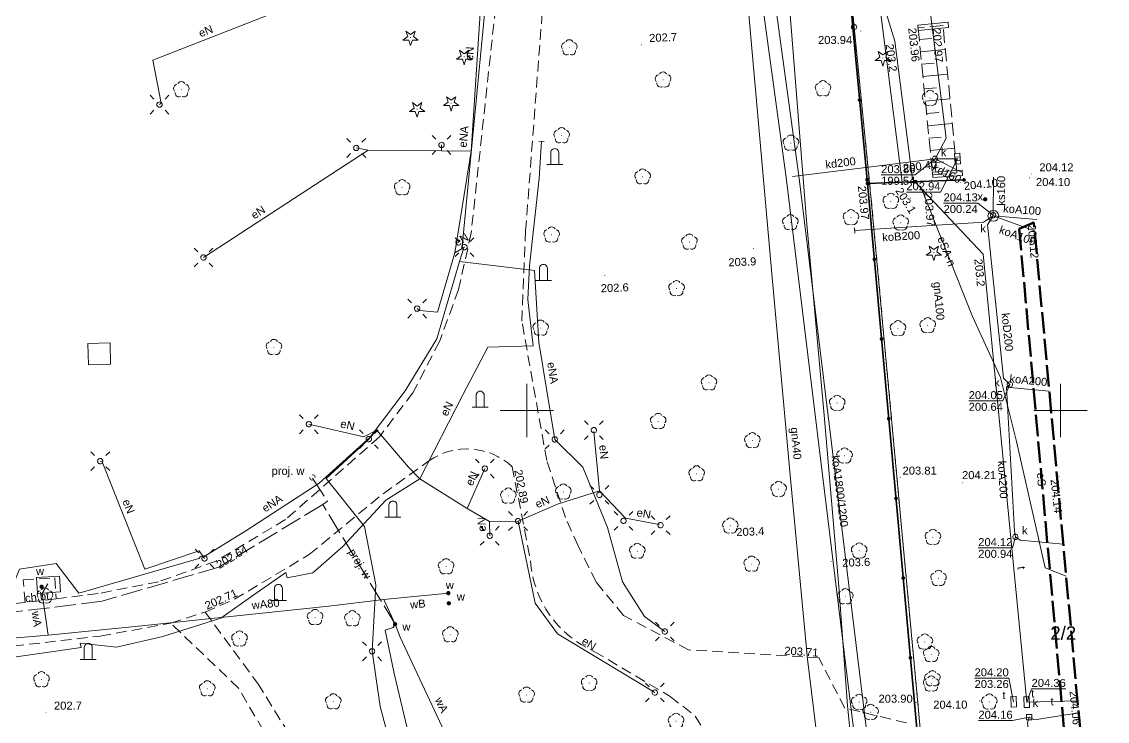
# Model space of a CAD drawing. Extents: x 0 to 7423283, y 0 to 5548300.
# Drawn here: x 7422552.6 to 7422654.4, y 5547770.9 to 5547836.4 of the extents above; entities that cross this region are included whole.
import ezdxf
from ezdxf.enums import TextEntityAlignment as Align

# ---------------------------------------------------------------- set-up
doc = ezdxf.new("R2010")
doc.units = 0
for name, pattern in [('PRZER1-1', [2, 1, -1]), ('PRZER2-1', [3, 2, -1]), ('PRZER2_5-1', [3.5, 2.5, -1]), ('PRZER4-1', [5, 4, -1])]:
    doc.linetypes.add(name, pattern=pattern)
doc.layers.get('0').update_dxf_attribs({"linetype": 'CONTINUOUS', "lineweight": 13})
for name, color, linetype, lineweight in [('BUBZ02', 7, 'PRZER2_5-1', 18), ('BUIB12_03', 7, 'CONTINUOUS', 18), ('EGBN11', 7, 'PRZER4-1', 50), ('EGBN11_O', 7, 'PRZER4-1', 50), ('KTCR02', 7, 'PRZER2-1', 18), ('KTCR02_O', 7, 'PRZER2-1', 18), ('KTCR04', 7, 'PRZER2-1', 18), ('KTOK05_01', 7, 'CONTINUOUS', 35), ('RTPW01', 7, 'CONTINUOUS', 13), ('RTPW01_O', 7, 'CONTINUOUS', 13), ('RTPW02', 7, 'CONTINUOUS', 13), ('RTPW02_O', 7, 'CONTINUOUS', 13), ('SUBP', 7, 'CONTINUOUS', 18), ('SUSM', 7, 'CONTINUOUS', 18)]:
    doc.layers.add(name, color=color, linetype=linetype, lineweight=lineweight)
for name, color, linetype, lineweight, true_color in [('BUUD02_01', 7, 'CONTINUOUS', 18, 0x0a0909), ('EGBD03', 7, 'CONTINUOUS', 18, 0x008000), ('EGBP04', 7, 'CONTINUOUS', 18, 0x008000), ('EGBU01', 7, 'PRZER1-1', 18, 0x008000), ('OBOO04_01', 7, 'CONTINUOUS', 18, 0x0a0909), ('OBOP01', 7, 'CONTINUOUS', 18, 0x008000), ('OBOP02', 7, 'CONTINUOUS', 18, 0x008000), ('SUPE03', 1, 'CONTINUOUS', 18, 0xff0000), ('SUPE03_O', 1, 'CONTINUOUS', 18, 0xff0000), ('SUPE04', 1, 'CONTINUOUS', 18, 0xff0000), ('SUPE04_O', 1, 'CONTINUOUS', 18, 0xff0000), ('SUPG04', 7, 'CONTINUOUS', 18, 0xbfbf00), ('SUPG04_O', 7, 'CONTINUOUS', 18, 0xbfbf00), ('SUPK01', 7, 'CONTINUOUS', 18, 0x803300), ('SUPK01_O', 7, 'CONTINUOUS', 18, 0x803300), ('SUPK03', 7, 'CONTINUOUS', 18, 0x803300), ('SUPK03_O', 7, 'CONTINUOUS', 18, 0x803300), ('SUPK05', 7, 'CONTINUOUS', 18, 0x803300), ('SUPK05_O', 7, 'CONTINUOUS', 18, 0x803300), ('SUPT01', 7, 'CONTINUOUS', 18, 0xff9100), ('SUPT01_O', 7, 'CONTINUOUS', 18, 0xff9100), ('SUPW03', 5, 'CONTINUOUS', 18, 0x0000ff), ('SUPW03_O', 5, 'CONTINUOUS', 18, 0x0000ff), ('SUUS02', 7, 'CONTINUOUS', 18, 0x0a0909), ('SUUS02_O', 5, 'CONTINUOUS', 18, 0x0000ff), ('SUUS05', 7, 'CONTINUOUS', 18, 0x0a0909), ('SUUS15', 7, 'CONTINUOUS', 18, 0xff9100), ('SUUS15_O', 7, 'CONTINUOUS', 18, 0xff9100), ('SUUS22', 7, 'CONTINUOUS', 18, 0x0a0909), ('SUUS22_O', 7, 'CONTINUOUS', 18, 0x0a0909), ('SUXX_01', 7, 'CONTINUOUS', 18, 0x0a0909)]:
    doc.layers.add(name, color=color, linetype=linetype, lineweight=lineweight, true_color=true_color)
for name, color, linetype, true_color in [('SUPS01_03', 1, 'CONTINUOUS', 0xff0000), ('SUPS01_03_O', 1, 'CONTINUOUS', 0xff0000), ('SUPS01_05', 7, 'CONTINUOUS', 0x803300), ('SUPS01_05_O', 7, 'CONTINUOUS', 0x803300), ('SUPS01_07', 7, 'CONTINUOUS', 0xff9100), ('SUPS01_07_O', 7, 'CONTINUOUS', 0xff9100), ('SUUS25', 7, 'CONTINUOUS', 0x0a0909), ('SUUS25_O', 7, 'CONTINUOUS', 0x0a0909)]:
    doc.layers.add(name, color=color, linetype=linetype, true_color=true_color)
doc.styles.add('GEO-INFO', font='Arial')

# ---------------------------------------------------------------- blocks, each defined once
blk = doc.blocks.new('KOLO')
blk.add_hatch(color=0).paths.add_polyline_path([(0, 0.5), (-0.12941, 0.482963), (-0.25, 0.433013), (-0.353553, 0.353553), (-0.433013, 0.25), (-0.482963, 0.12941), (-0.5, 0), (-0.482963, -0.12941), (-0.433013, -0.25), (-0.353553, -0.353553), (-0.25, -0.433013), (-0.12941, -0.482963), (0, -0.5), (0.12941, -0.482963), (0.25, -0.433013), (0.353553, -0.353553), (0.433013, -0.25), (0.482963, -0.12941), (0.5, 0), (0.482963, 0.12941), (0.433013, 0.25), (0.353553, 0.353553), (0.25, 0.433013), (0.12941, 0.482963)])
blk = doc.blocks.new('EPPGN')
blk.add_hatch(color=0).paths.add_polyline_path([(-0.09, 0), (-0.085595, -0.027812), (-0.072812, -0.052901), (-0.052901, -0.072812), (-0.027812, -0.085595), (0, -0.09), (0.027812, -0.085595), (0.052901, -0.072812), (0.072812, -0.052901), (0.085595, -0.027812), (0.09, 0), (0.085595, 0.027812), (0.072812, 0.052901), (0.052901, 0.072812), (0.027812, 0.085595), (0, 0.09), (-0.027812, 0.085595), (-0.052901, 0.072812), (-0.072812, 0.052901), (-0.085595, 0.027812)])
blk = doc.blocks.new('EPPGS')
at = {"color": 0}
blk.add_lwpolyline([(0.5, 0), (0.475528, -0.154508), (0.404508, -0.293893), (0.293893, -0.404508), (0.154508, -0.475528), (0, -0.5), (-0.154508, -0.475528), (-0.293893, -0.404508), (-0.404508, -0.293893), (-0.475528, -0.154508), (-0.5, 0), (-0.475528, 0.154508), (-0.404508, 0.293893), (-0.293893, 0.404508), (-0.154508, 0.475528), (0, 0.5), (0.154508, 0.475528), (0.293893, 0.404508), (0.404508, 0.293893), (0.475528, 0.154508)], close=True, dxfattribs=at)
blk = doc.blocks.new('PROSTOKAT2-1_PELNY')
at = {"color": 0}
blk.add_lwpolyline([(1, 0.5), (1, -0.5), (-1, -0.5), (-1, 0.5)], close=True, dxfattribs=at)
blk = doc.blocks.new('SUUS_P')
at = {"color": 0}
for points in [[(-0.5, 0), (-0.482963, 0.12941), (-0.433013, 0.25), (-0.353553, 0.353553), (-0.25, 0.433013), (-0.12941, 0.482963), (0, 0.5)], [(0.5, 0), (0.482963, -0.12941), (0.433013, -0.25), (0.353553, -0.353553), (0.25, -0.433013), (0.12941, -0.482963), (0, -0.5)]]:
    blk.add_lwpolyline(points, dxfattribs=at)
blk = doc.blocks.new('SPDIP')
blk.add_hatch(color=0).paths.add_polyline_path([(-0.09, 0), (-0.085595, -0.027812), (-0.072812, -0.052901), (-0.052901, -0.072812), (-0.027812, -0.085595), (0, -0.09), (0.027812, -0.085595), (0.052901, -0.072812), (0.072812, -0.052901), (0.085595, -0.027812), (0.09, 0), (0.085595, 0.027812), (0.072812, 0.052901), (0.052901, 0.072812), (0.027812, 0.085595), (0, 0.09), (-0.027812, 0.085595), (-0.052901, 0.072812), (-0.072812, 0.052901), (-0.085595, 0.027812)])
at = {"color": 0}
blk.add_lwpolyline([(0.177062, -0.544942), (-0.463555, -1.426676), (-0.463555, -0.336792), (-1.500096, 0), (-0.463555, 0.336792), (-0.463555, 1.426676), (0.177062, 0.544942), (1.213603, 0.881734), (0.572986, 0), (1.213603, -0.881734)], close=True, dxfattribs=at)
blk = doc.blocks.new('SPDLP')
blk.add_hatch(color=0).paths.add_polyline_path([(-0.09, 0), (-0.085595, -0.027812), (-0.072812, -0.052901), (-0.052901, -0.072812), (-0.027812, -0.085595), (0, -0.09), (0.027812, -0.085595), (0.052901, -0.072812), (0.072812, -0.052901), (0.085595, -0.027812), (0.09, 0), (0.085595, 0.027812), (0.072812, 0.052901), (0.052901, 0.072812), (0.027812, 0.085595), (0, 0.09), (-0.027812, 0.085595), (-0.052901, 0.072812), (-0.072812, 0.052901), (-0.085595, 0.027812)])
at = {"color": 0}
for points in [[(-1.292703, 0.137547), (-1.355024, 0.389802), (-1.327532, 0.648184), (-1.213525, 0.881678), (-1.026689, 1.062258), (-0.78945, 1.168249), (-0.530282, 1.186929)], [(-0.268652, 1.271938), (-0.048001, 1.40916), (0.20623, 1.462858), (0.463525, 1.426585), (0.693003, 1.304695), (0.867117, 1.11182), (0.964971, 0.871109)], [(1.126667, 0.648554), (1.325358, 0.481106), (1.454989, 0.255912), (1.5, 0), (1.454989, -0.255912), (1.325358, -0.481106), (1.126667, -0.648554)], [(-0.530282, -1.186929), (-0.78945, -1.168249), (-1.026689, -1.062258), (-1.213525, -0.881678), (-1.327532, -0.648184), (-1.355024, -0.389802), (-1.292703, -0.137547)], [(0.964971, -0.871109), (0.867117, -1.11182), (0.693003, -1.304695), (0.463525, -1.426585), (0.20623, -1.462858), (-0.048001, -1.40916), (-0.268652, -1.271938)]]:
    blk.add_lwpolyline(points, dxfattribs=at)
blk = doc.blocks.new('OBOO04')
at = {"color": 0}
for points in [[(0, -1), (0, 1)], [(0, -0.5), (1.5, -0.5), (1.62941, -0.482963), (1.75, -0.433013), (1.853553, -0.353553), (1.933013, -0.25), (1.982963, -0.12941), (2, 0), (1.982963, 0.12941), (1.933013, 0.25), (1.853553, 0.353553), (1.75, 0.433013), (1.62941, 0.482963), (1.5, 0.5)], [(0, 0.5), (1.5, 0.5)]]:
    blk.add_lwpolyline(points, dxfattribs=at)
blk = doc.blocks.new('OKRAG_PELNY')
at = {"color": 0}
blk.add_lwpolyline([(0.5, 0), (0.482963, -0.12941), (0.433013, -0.25), (0.353553, -0.353553), (0.25, -0.433013), (0.12941, -0.482963), (0, -0.5), (-0.12941, -0.482963), (-0.25, -0.433013), (-0.353553, -0.353553), (-0.433013, -0.25), (-0.482963, -0.12941), (-0.5, 0), (-0.482963, 0.12941), (-0.433013, 0.25), (-0.353553, 0.353553), (-0.25, 0.433013), (-0.12941, 0.482963), (0, 0.5), (0.12941, 0.482963), (0.25, 0.433013), (0.353553, 0.353553), (0.433013, 0.25), (0.482963, 0.12941)], close=True, dxfattribs=at)
blk = doc.blocks.new('KWADRAT_NIEPRZEZR')
at = {"color": 0}
blk.add_lwpolyline([(-0.5, 0.5), (-0.5, -0.5), (0.5, -0.5), (0.5, 0.5)], close=True, dxfattribs=at)
blk = doc.blocks.new('SUUS05')
at = {"color": 0}
blk.add_lwpolyline([(0.5, -0.25), (-0.5, -0.25), (-0.5, 0.25), (0.5, 0.25)], close=True, dxfattribs=at)
for points in [[(-0.175, -0.25), (-0.175, 0.25)], [(0.175, -0.25), (0.175, 0.25)]]:
    blk.add_lwpolyline(points, dxfattribs=at)
blk = doc.blocks.new('PION_C')
at = {"color": 0}
blk.add_lwpolyline([(0, 0.5), (0, -0.5)], dxfattribs=at)
blk = doc.blocks.new('SUSM01_01')
at = {"color": 0}
for points in [[(-0.353553, 0.353553), (-0.212132, 0.212132)], [(0.353553, 0.353553), (0.212132, 0.212132)], [(-0.353553, -0.353553), (-0.212132, -0.212132)], [(0.353553, -0.353553), (0.212132, -0.212132)]]:
    blk.add_lwpolyline(points, dxfattribs=at)
blk.add_lwpolyline([(0.1, 0), (0.093969, -0.034202), (0.076604, -0.064279), (0.05, -0.086603), (0.025882, -0.096593), (0, -0.1), (-0.025882, -0.096593), (-0.05, -0.086603), (-0.073305, -0.068017), (-0.090097, -0.043388), (-0.098883, -0.014904), (-0.098883, 0.014904), (-0.090097, 0.043388), (-0.073305, 0.068017), (-0.05, 0.086603), (-0.022252, 0.097493), (0.007473, 0.09972), (0.036534, 0.093087), (0.062349, 0.078183), (0.082624, 0.056332), (0.095557, 0.029476)], close=True, dxfattribs=at)

msp = doc.modelspace()

# ---------------------------------------------------------------- linework, layer by layer
at = {"color": 7, "linetype": 'Continuous', "lineweight": 13, "elevation": 100, "flags": 128}
for points in [[(7422600, 5547797.5), (7422600, 5547802.5)], [(7422650, 5547797.5), (7422650, 5547802.5)], [(7422597.5, 5547800), (7422602.5, 5547800)], [(7422647.5, 5547800), (7422652.5, 5547800)]]:
    msp.add_lwpolyline(points, dxfattribs=at)
at = {"layer": 'BUBZ02', "color": 7, "linetype": 'PRZER2_5-1', "lineweight": 18, "ltscale": 0.5, "elevation": 10.14}
for points in [[(7422638.02, 5547822.09), (7422640.31, 5547822.27), (7422639, 5547836.07), (7422636.66, 5547835.87)], [(7422636.66, 5547835.87), (7422638.02, 5547822.09)]]:
    msp.add_lwpolyline(points, dxfattribs=at)
at = {"layer": 'BUBZ02', "color": 7, "linetype": 'Continuous', "lineweight": 18, "elevation": 10.14, "flags": 128}
for points in [[(7422636.769, 5547834.761), (7422637.936, 5547834.877)], [(7422636.884, 5547833.605), (7422639.212, 5547833.835)], [(7422636.998, 5547832.449), (7422638.16, 5547832.564)], [(7422637.112, 5547831.293), (7422639.432, 5547831.522)], [(7422637.226, 5547830.136), (7422638.384, 5547830.251)], [(7422637.34, 5547828.98), (7422639.651, 5547829.208)], [(7422637.454, 5547827.824), (7422638.608, 5547827.938)], [(7422637.568, 5547826.667), (7422639.871, 5547826.895)], [(7422637.682, 5547825.511), (7422638.832, 5547825.625)], [(7422637.796, 5547824.355), (7422640.091, 5547824.581)], [(7422637.911, 5547823.199), (7422639.055, 5547823.312)]]:
    msp.add_lwpolyline(points, dxfattribs=at)
at = {"layer": 'BUIB12_03', "color": 7, "linetype": 'Continuous', "lineweight": 18, "elevation": 10.18}
msp.add_lwpolyline([(7422558.82, 5547806.26), (7422558.91, 5547804.28), (7422560.96, 5547804.32), (7422560.93, 5547806.33)], close=True, dxfattribs=at)
at = {"layer": 'BUUD02_01', "color": 18, "linetype": 'Continuous', "lineweight": 18, "true_color": 0x0a0909, "elevation": 10.22}
for points in [[(7422639.477, 5547836.379), (7422636.637, 5547836.119)], [(7422639.523, 5547835.881), (7422636.683, 5547835.621)], [(7422640.805, 5547822.51), (7422638.005, 5547822.34)], [(7422640.835, 5547822.01), (7422638.035, 5547821.84)]]:
    msp.add_lwpolyline(points, dxfattribs=at)
at = {"layer": 'EGBD03', "color": 96, "linetype": 'Continuous', "lineweight": 18, "true_color": 0x008000, "elevation": 10.3}
msp.add_lwpolyline([(7422448.33, 5547715.39), (7422478.1, 5547707.8), (7422507.88, 5547699.93), (7422509.32, 5547702.42), (7422524.39, 5547700.98), (7422524.52, 5547698.73), (7422554.16, 5547689.76), (7422553.96, 5547688.87), (7422582.28, 5547681.09), (7422646.55, 5547664.47), (7422644.74, 5547687.16), (7422644.7, 5547687.66), (7422641.72, 5547717.62), (7422632.28, 5547819.72), (7422630.66, 5547835.93), (7422628.99, 5547854.79), (7422625.93, 5547854.6), (7422623.15, 5547881), (7422623.35, 5547883.18), (7422622.27, 5547894.65)], dxfattribs=at)
at = {"layer": 'EGBN11', "color": 7, "linetype": 'PRZER4-1', "lineweight": 50, "ltscale": 0.5, "elevation": 10.26}
msp.add_lwpolyline([(7422647.52, 5547817.61), (7422646.15, 5547817.01), (7422652.83, 5547742.34), (7422654.4, 5547742.49), (7422652.33, 5547764.89)], close=True, dxfattribs=at)
at = {"layer": 'EGBU01', "color": 7, "linetype": 'Continuous', "lineweight": 18, "elevation": 10.17}
msp.add_lwpolyline([(7422641.72, 5547717.62), (7422632.28, 5547819.72), (7422630.66, 5547835.93), (7422628.99, 5547854.79), (7422625.93, 5547854.6), (7422623.15, 5547881), (7422623.35, 5547883.18), (7422622.27, 5547894.65)], dxfattribs=at)
at = {"layer": 'EGBU01', "color": 96, "linetype": 'PRZER1-1', "lineweight": 18, "ltscale": 0.5, "true_color": 0x008000, "elevation": 10.18}
msp.add_lwpolyline([(7422641.72, 5547717.62), (7422632.28, 5547819.72), (7422630.66, 5547835.93), (7422628.99, 5547854.79), (7422625.93, 5547854.6), (7422623.15, 5547881), (7422623.35, 5547883.18), (7422622.27, 5547894.65)], dxfattribs=at)
at = {"layer": 'KTCR02', "color": 7, "linetype": 'PRZER2-1', "lineweight": 18, "ltscale": 0.5, "elevation": 10.18}
for points in [[(7422539.16, 5547874.59), (7422555.38, 5547867.18), (7422564.69, 5547863.89), (7422572.62, 5547861.98), (7422587.94, 5547859.21, -0.2197936), (7422595.2, 5547853.85), (7422596.81, 5547849.25), (7422597.24, 5547844.41), (7422597.21, 5547839.22), (7422594.77, 5547816.65), (7422593.59, 5547811.34), (7422591.8, 5547806.46), (7422589.31, 5547801.66), (7422586.18, 5547797.52), (7422577.36, 5547789.76), (7422570.86, 5547785.88), (7422565.47, 5547783.93), (7422559.81, 5547782.83), (7422555.85, 5547782.34), (7422552.96, 5547781.99), (7422549.96, 5547781.72)], [(7422514.5, 5547770.43, -0.3408384), (7422518.97, 5547774.34, 0.0047643), (7422550.35, 5547777.74), (7422560, 5547778.84), (7422566.61, 5547780.05), (7422569.83, 5547781.1), (7422572.58, 5547782.29), (7422579.58, 5547786.49), (7422586.51, 5547792.18), (7422590.8, 5547795.27, -0.351905), (7422598.62, 5547794.72), (7422600.33, 5547785.89, 0.2783741), (7422606.31, 5547777.41), (7422613.41, 5547773.18), (7422615.78, 5547771.35), (7422619.42, 5547765.23)]]:
    msp.add_lwpolyline(points, format="xyb", dxfattribs=at)
msp.add_lwpolyline([(7422635.57, 5547770.7), (7422629.8, 5547772.1), (7422627.35, 5547776.82), (7422615.14, 5547777.55), (7422609.06, 5547780.78), (7422606.48, 5547783.9), (7422604.8, 5547787.31), (7422603.61, 5547789.96), (7422601.85, 5547795.31), (7422599.52, 5547808.37), (7422599.87, 5547816.8), (7422602.06, 5547845.63)], dxfattribs=at)
msp.add_lwpolyline([(7422552.96, 5547781.99), (7422552.77, 5547784.12), (7422555.74, 5547784.31), (7422555.85, 5547782.34)], close=True, dxfattribs=at)
at = {"layer": 'KTCR04', "color": 7, "linetype": 'PRZER2-1', "lineweight": 18, "ltscale": 0.5, "elevation": 10.18}
msp.add_lwpolyline([(7422569.83, 5547781.1), (7422574.77, 5547774.41), (7422584.45, 5547758.72), (7422583.6, 5547755.79), (7422572.95, 5547773.97), (7422566.61, 5547780.05)], close=True, dxfattribs=at)
at = {"layer": 'KTOK05_01', "color": 7, "linetype": 'Continuous', "lineweight": 35, "elevation": 10.18}
for points in [[(7422629.98, 5547842.61), (7422630.54, 5547835.9)], [(7422630.54, 5547835.9), (7422631.92, 5547821.28), (7422641.29, 5547717.72)], [(7422631.92, 5547821.28), (7422640.97, 5547821.6)]]:
    msp.add_lwpolyline(points, dxfattribs=at)
at = {"layer": 'SUBP', "color": 36, "linetype": 'Continuous', "lineweight": 18, "true_color": 0x803300, "elevation": 10.22}
msp.add_lwpolyline([(7422643.21, 5547818.24, -202.0049548), (7422643.21, 5547818.23)], format="xyb", close=True, dxfattribs=at)
at = {"layer": 'SUBP', "color": 5, "linetype": 'Continuous', "lineweight": 18, "true_color": 0x0000ff, "elevation": 10.22}
msp.add_lwpolyline([(7422554.03, 5547784.32), (7422556.18, 5547784.46), (7422556.28, 5547782.99), (7422554.12, 5547782.85)], close=True, dxfattribs=at)
at = {"layer": 'SUPE03', "color": 1, "linetype": 'Continuous', "lineweight": 18, "true_color": 0xff0000, "elevation": 10.18}
for points in [[(7422625.14, 5548000.28), (7422625.66, 5547996.02), (7422625.89, 5547995.27), (7422626.04, 5547993.52), (7422626.59, 5547990.69), (7422626.63, 5547986.71), (7422626.93, 5547982.21), (7422633.41, 5547913.38), (7422635.03, 5547892.55), (7422635.51, 5547881.51), (7422628.48, 5547880.87), (7422629, 5547869.38), (7422632.17, 5547845.38), (7422632.97, 5547838.68), (7422635.21, 5547821.13)], [(7422636.9, 5547821.02), (7422641.78, 5547808.8), (7422644.4, 5547803.09)], [(7422650.54, 5547784.46), (7422648.57, 5547785.23), (7422645.9, 5547797.07), (7422644.4, 5547803.09)]]:
    msp.add_lwpolyline(points, dxfattribs=at)
at = {"layer": 'SUPE04', "color": 1, "linetype": 'Continuous', "lineweight": 18, "true_color": 0xff0000, "elevation": 10.18}
for points in [[(7422581.3, 5547872.85), (7422585.14, 5547867.16), (7422591.74, 5547857.68), (7422591.87, 5547856.81), (7422593.16, 5547856.28), (7422594.64, 5547853.86), (7422596.53, 5547848.85), (7422596.3, 5547842.67), (7422595.66, 5547838.18), (7422594.78, 5547824.31), (7422593.24, 5547814.78), (7422591.62, 5547809.2), (7422589.92, 5547809.37), (7422589.7, 5547809.54)], [(7422593.67, 5547813.95), (7422594.05, 5547815.15), (7422593.91, 5547815.35), (7422596.1, 5547838.11), (7422596.56, 5547838.18), (7422596.11, 5547838.52), (7422596.56, 5547844.35), (7422595.67, 5547850.78)], [(7422630, 5547747.59), (7422631.77, 5547747.82), (7422632.3, 5547747.98), (7422632.41, 5547748.36), (7422631.48, 5547758.12), (7422630.06, 5547772.32), (7422629.24, 5547783.48), (7422627.87, 5547799.55), (7422626.21, 5547817.8), (7422623.65, 5547850.13), (7422623.36, 5547850.57), (7422622.54, 5547850.69), (7422614.35, 5547850.05), (7422608.02, 5547849.96)], [(7422595.66, 5547838.18), (7422588.11, 5547841.91), (7422564.93, 5547832.82), (7422565.71, 5547828.81), (7422565.55, 5547828.66)], [(7422601.35, 5547825.23), (7422601.14, 5547821.78), (7422600.24, 5547813.54), (7422600.09, 5547810.39), (7422600.57, 5547806.04), (7422596.33, 5547805.92), (7422594, 5547801.45), (7422589.96, 5547793.58)], [(7422591.98, 5547824.34), (7422591.99, 5547824.88)], [(7422594.78, 5547824.31), (7422591.98, 5547824.34), (7422585.11, 5547824.4), (7422569.67, 5547814.33)], [(7422585.11, 5547824.4), (7422584, 5547824.6)], [(7422593.24, 5547814.78), (7422594.14, 5547815.3)], [(7422518.92, 5547770.17), (7422519.91, 5547773.07), (7422523.41, 5547773.74), (7422522.91, 5547779.51), (7422526.98, 5547779.79), (7422527.18, 5547779.65), (7422527.32, 5547779.85), (7422534.23, 5547780.52), (7422538.47, 5547781.09), (7422548.01, 5547782.25), (7422551.38, 5547782.48), (7422552.42, 5547785.12), (7422555.85, 5547785.65), (7422557.99, 5547782.87), (7422569.25, 5547786.12), (7422569.41, 5547786.3), (7422569.66, 5547786.23), (7422573.64, 5547788.7), (7422580.53, 5547793.18), (7422585.31, 5547797.5), (7422588.57, 5547801.84), (7422591.56, 5547806.72), (7422593.67, 5547813.95)], [(7422593.67, 5547813.95), (7422600.69, 5547813.1), (7422601.11, 5547806.41), (7422602.6, 5547797.28), (7422605.25, 5547794.67), (7422607.54, 5547789.03), (7422608.94, 5547783.94), (7422611.01, 5547780.68), (7422612.92, 5547779.27)], [(7422589.96, 5547793.58), (7422588.89, 5547794.69), (7422585.91, 5547798.15), (7422584.7, 5547797.53), (7422579.55, 5547798.7)], [(7422585.91, 5547798.15), (7422585.07, 5547797.22), (7422581.19, 5547793.63), (7422584.77, 5547789.13), (7422585.84, 5547783.65), (7422585.48, 5547777.42), (7422586.24, 5547772.23), (7422587.91, 5547765.92)], [(7422606.81, 5547792.47), (7422606.27, 5547798.02)], [(7422569.77, 5547786.12), (7422569.26, 5547786.82), (7422564.19, 5547785.13), (7422560.19, 5547795.19), (7422560, 5547795.24)], [(7422594.38, 5547790.81), (7422596.05, 5547794.54)], [(7422589.96, 5547793.58), (7422586.77, 5547791.57), (7422582.74, 5547787.25), (7422579.92, 5547784.76), (7422577.51, 5547784.29), (7422577.39, 5547784.79), (7422574.39, 5547782.71), (7422571.29, 5547780.52), (7422565.87, 5547778.82), (7422561.52, 5547777.82), (7422558.1, 5547778.17), (7422558.2, 5547777.77), (7422550.63, 5547776.67), (7422550.55, 5547777.36), (7422549.41, 5547777.17), (7422547.06, 5547776.68), (7422546.95, 5547776.01), (7422541.77, 5547775.66), (7422540.14, 5547775.52), (7422534.19, 5547775.52), (7422533.11, 5547775.37), (7422526.06, 5547774.28), (7422523.1, 5547773.6), (7422519.16, 5547772.82)], [(7422589.96, 5547793.58), (7422594.38, 5547790.81), (7422596.5, 5547789.57), (7422599.16, 5547789.63), (7422602.87, 5547791.22), (7422606.81, 5547792.47)], [(7422606.81, 5547792.47), (7422609.25, 5547789.89), (7422612.38, 5547789.31)], [(7422596.5, 5547789.57), (7422596.51, 5547788.25)], [(7422599.16, 5547789.63), (7422600.77, 5547781.94), (7422602.87, 5547779.06), (7422607.02, 5547776.54), (7422611.98, 5547773.55)]]:
    msp.add_lwpolyline(points, dxfattribs=at)
at = {"layer": 'SUPG04', "color": 52, "linetype": 'Continuous', "lineweight": 18, "true_color": 0xbfbf00, "elevation": 10.18}
msp.add_lwpolyline([(7422604.2, 5548022.92), (7422604.77, 5548017.07), (7422611.2, 5547952.12), (7422612.79, 5547933.1), (7422614.32, 5547912.6), (7422618.23, 5547864.78), (7422619.96, 5547846.65), (7422622.98, 5547812.45), (7422624.67, 5547793.92), (7422626.31, 5547776.67), (7422628.73, 5547756.77)], dxfattribs=at)
at = {"layer": 'SUPK01', "color": 36, "linetype": 'Continuous', "lineweight": 18, "true_color": 0x803300, "elevation": 10.18}
for points in [[(7422638.25, 5547823.59), (7422639.3, 5547825.53), (7422636.79, 5547845.43), (7422640.71, 5547848.59)], [(7422624.9, 5547821.92), (7422632.01, 5547822.79), (7422638.25, 5547823.59)], [(7422638.25, 5547823.59), (7422640.74, 5547822.34)], [(7422638.25, 5547823.59), (7422640.36, 5547823.59)]]:
    msp.add_lwpolyline(points, dxfattribs=at)
at = {"layer": 'SUPK03', "color": 36, "linetype": 'Continuous', "lineweight": 18, "true_color": 0x803300, "elevation": 10.18}
for points in [[(7422445.537, 5548223.399), (7422512.24, 5548197.468), (7422516.193, 5548195.887), (7422518.122, 5548195.117), (7422588.834, 5548166.891), (7422595.186, 5548164.572), (7422602.138, 5548082.491), (7422604.108, 5548059.731), (7422607.728, 5548017.19), (7422608.898, 5548002.751), (7422612.848, 5547959.181), (7422616.528, 5547912.716), (7422619.298, 5547876.146), (7422620.078, 5547866.362), (7422621.476, 5547851.269), (7422625.495, 5547821.997), (7422634.838, 5547745.483), (7422638.578, 5547679.164), (7422639.807, 5547669.243), (7422640.508, 5547661.182)], [(7422445.103, 5548222.281), (7422511.8, 5548196.352), (7422515.747, 5548194.773), (7422517.678, 5548194.003), (7422588.406, 5548165.769), (7422594.054, 5548163.708), (7422600.942, 5548082.389), (7422602.912, 5548059.629), (7422606.532, 5548017.09), (7422607.702, 5548002.649), (7422611.652, 5547959.079), (7422615.332, 5547912.624), (7422618.102, 5547876.054), (7422618.882, 5547866.258), (7422620.284, 5547851.131), (7422624.305, 5547821.843), (7422633.642, 5547745.377), (7422637.382, 5547679.056), (7422638.613, 5547669.117), (7422639.312, 5547661.078)], [(7422643.71, 5547818.24), (7422642.8, 5547817.65), (7422630.73, 5547816.87)], [(7422643.71, 5547818.24), (7422643.17, 5547817.41), (7422644.66, 5547803.01), (7422645.27, 5547802.43), (7422644.96, 5547802.19)], [(7422643.71, 5547818.24), (7422647.59, 5547816.84)], [(7422643.71, 5547818.24), (7422647.81, 5547817.91)], [(7422644.96, 5547802.19), (7422648.96, 5547801.8)], [(7422650.27, 5547787.45), (7422646.23, 5547787.84), (7422645.78, 5547788.15), (7422645.71, 5547788.67), (7422644.96, 5547802.19)], [(7422651.71, 5547771.66), (7422647.58, 5547770.98), (7422647.09, 5547771.24), (7422646.92, 5547770.7), (7422648.17, 5547758.82), (7422648.71, 5547753.09), (7422652.53, 5547740.61), (7422652.5, 5547740)]]:
    msp.add_lwpolyline(points, dxfattribs=at)
at = {"layer": 'SUPK05', "color": 36, "linetype": 'Continuous', "lineweight": 18, "true_color": 0x803300, "elevation": 10.18}
msp.add_lwpolyline([(7422643.71, 5547818.24), (7422643.73, 5547821.85)], dxfattribs=at)
at = {"layer": 'SUPS01_05_O', "color": 36, "linetype": 'Continuous', "lineweight": 9, "true_color": 0x803300, "elevation": 10.8, "flags": 128}
for points in [[(7422633.202, 5547822.072), (7422636.405, 5547822.072), (7422638.25, 5547823.59)], [(7422635.564, 5547820.467), (7422638.767, 5547820.467), (7422640.36, 5547823.59)], [(7422633.202, 5547822.072), (7422636.405, 5547822.072)], [(7422639.051, 5547819.426), (7422642.254, 5547819.425), (7422643.69, 5547818.3)], [(7422639.051, 5547819.426), (7422642.254, 5547819.425)], [(7422641.41, 5547800.883), (7422644.613, 5547800.882), (7422645.27, 5547802.43)], [(7422641.41, 5547800.883), (7422644.613, 5547800.882)], [(7422642.3, 5547787.103), (7422645.503, 5547787.102), (7422645.78, 5547788.15)], [(7422642.3, 5547787.103), (7422645.503, 5547787.102)], [(7422642.32, 5547770.923), (7422645.523, 5547770.922), (7422647.09, 5547771.24)], [(7422642.32, 5547770.923), (7422645.523, 5547770.922)]]:
    msp.add_lwpolyline(points, dxfattribs=at)
at = {"layer": 'SUPS01_07_O', "color": 30, "linetype": 'Continuous', "lineweight": 9, "true_color": 0xff9100, "elevation": 10.8, "flags": 128}
for points in [[(7422641.957, 5547774.898), (7422645.161, 5547774.898), (7422645.612, 5547772.69)], [(7422641.957, 5547774.898), (7422645.161, 5547774.898)], [(7422650.505, 5547773.905), (7422647.302, 5547773.905), (7422646.85, 5547772.65)]]:
    msp.add_lwpolyline(points, dxfattribs=at)
at = {"layer": 'SUPT01', "color": 30, "linetype": 'Continuous', "lineweight": 18, "true_color": 0xff9100, "elevation": 10.18}
for points in [[(7422633.27, 5547838.61), (7422634.47, 5547834.62), (7422636.15, 5547821.67), (7422642.77, 5547814.64), (7422644.33, 5547798.6), (7422646.85, 5547772.65)], [(7422646.85, 5547772.65), (7422651.61, 5547772.78)]]:
    msp.add_lwpolyline(points, dxfattribs=at)
at = {"layer": 'SUPW03', "color": 5, "linetype": 'PRZER4-1', "lineweight": 18, "ltscale": 0.5, "true_color": 0x0000ff, "elevation": 10.18}
for points in [[(7422579.906, 5547793.647), (7422581.306, 5547791.486), (7422580.866, 5547791.18)], [(7422580.866, 5547791.18), (7422571.126, 5547785.306), (7422560.188, 5547782.122), (7422548.87, 5547780.715), (7422542.448, 5547780.139), (7422521.723, 5547778.29), (7422512.445, 5547777.498)], [(7422587.64, 5547779.96), (7422580.866, 5547791.18)]]:
    msp.add_lwpolyline(points, dxfattribs=at)
at = {"layer": 'SUPW03', "color": 5, "linetype": 'Continuous', "lineweight": 18, "true_color": 0x0000ff, "elevation": 10.18}
for points in [[(7422555.12, 5547778.93), (7422554.55, 5547782.84), (7422555.09, 5547783.73)], [(7422512.56, 5547775.96), (7422538.39, 5547777.53), (7422555.12, 5547778.93), (7422563.59, 5547779.77), (7422581.43, 5547781.66), (7422586.59, 5547782.28)], [(7422586.59, 5547782.28), (7422592.63, 5547782.87)], [(7422586.59, 5547782.28), (7422587.64, 5547779.96)], [(7422587.64, 5547779.96), (7422587.45, 5547779.65), (7422586.71, 5547779.4), (7422587.55, 5547775.35), (7422590.6, 5547762.45), (7422598.3, 5547756.06)], [(7422587.64, 5547779.96), (7422588.1, 5547778.74), (7422594.08, 5547766), (7422597.04, 5547759.85), (7422609.42, 5547757.36), (7422618.74, 5547750.38)]]:
    msp.add_lwpolyline(points, dxfattribs=at)

# ---------------------------------------------------------------- block references
at = {"layer": 'BUUD02_01', "color": 18, "lineweight": 18, "true_color": 0x0a0909, "xscale": 0.5, "yscale": 0.5}
for p, rotation in [((7422636.66, 5547835.87, 10.22), 185.2308071713542), ((7422639.5, 5547836.13, 10.22), 185.2308071713542), ((7422638.02, 5547822.09, 10.22), 183.4744073650904), ((7422640.82, 5547822.26, 10.22), 183.4744073650904)]:
    msp.add_blockref('PION_C', p, dxfattribs=dict(at, rotation=rotation))
at = {"layer": 'EGBP04', "color": 96, "lineweight": 18, "true_color": 0x008000, "xscale": 0.5, "yscale": 0.5, "rotation": 90}
for name, p in [('EPPGS', (7422630.66, 5547835.93, 10.32)), ('EPPGN', (7422632.28, 5547819.72, 10.32))]:
    msp.add_blockref(name, p, dxfattribs=at)
at = {"layer": 'KTOK05_01', "color": 7, "lineweight": 35, "xscale": 0.35, "yscale": 0.35, "rotation": 90}
for p in [(7422630.54, 5547835.9, 10.18), (7422630.54, 5547835.9, 10.18), (7422631.182, 5547829.096, 10.18), (7422631.887, 5547821.629, 10.18), (7422640.97, 5547821.6, 10.18), (7422631.92, 5547821.28, 10.18), (7422636.445, 5547821.44, 10.18), (7422632.564, 5547814.16, 10.18), (7422633.24, 5547806.691, 10.18), (7422633.916, 5547799.221, 10.18), (7422634.592, 5547791.752, 10.18), (7422635.268, 5547784.282, 10.18), (7422635.943, 5547776.813, 10.18)]:
    msp.add_blockref('KOLO', p, dxfattribs=at)
at = {"layer": 'OBOO04_01', "color": 18, "lineweight": 18, "true_color": 0x0a0909, "xscale": 0.75, "yscale": 0.75, "rotation": 90}
for p in [(7422602.6, 5547823.04, 10.2), (7422601.54, 5547812.18, 10.2), (7422595.61, 5547800.3, 10.2), (7422587.44, 5547790, 10.2), (7422576.7, 5547782.19, 10.2), (7422558.88, 5547776.66, 10.2)]:
    msp.add_blockref('OBOO04', p, dxfattribs=at)
at = {"layer": 'OBOP01', "color": 96, "lineweight": 18, "true_color": 0x008000, "xscale": 0.5, "yscale": 0.5, "rotation": 90}
for p in [(7422589.09, 5547834.95, 10.12), (7422594.11, 5547833.15, 10.12), (7422633.36, 5547833.03, 10.12), (7422592.89, 5547828.8, 10.12), (7422589.7, 5547828.24, 10.12), (7422638.14, 5547814.79, 10.12)]:
    msp.add_blockref('SPDIP', p, dxfattribs=at)
at = {"layer": 'OBOP02', "color": 96, "lineweight": 18, "true_color": 0x008000, "xscale": 0.5, "yscale": 0.5, "rotation": 90}
for p in [(7422603.97, 5547834, 10.12), (7422612.76, 5547830.98, 10.12), (7422567.6, 5547830.07, 10.12), (7422627.75, 5547830.16, 10.12), (7422637.79, 5547829.27, 10.12), (7422603.25, 5547825.76, 10.12), (7422624.74, 5547825.06, 10.12), (7422610.84, 5547821.9, 10.12), (7422588.3, 5547820.88, 10.12), (7422634.11, 5547819.61, 10.12), (7422630.37, 5547818.08, 10.12), (7422624.69, 5547817.62, 10.12), (7422635.04, 5547817.58, 10.12), (7422602.31, 5547816.45, 10.12), (7422615.23, 5547815.78, 10.12), (7422614.02, 5547811.43, 10.12), (7422637.57, 5547807.96, 10.12), (7422601.28, 5547807.72, 10.12), (7422634.78, 5547807.68, 10.12), (7422576.28, 5547805.91, 10.12), (7422617.06, 5547802.59, 10.12), (7422629.08, 5547800.68, 10.12), (7422612.3, 5547798.97, 10.12), (7422621.13, 5547797.18, 10.12), (7422629.77, 5547795.74, 10.12), (7422615.91, 5547794.06, 10.12), (7422623.59, 5547792.62, 10.12), (7422598.25, 5547791.98, 10.12), (7422603.41, 5547792.37, 10.12), (7422619.06, 5547789.18, 10.12), (7422638.05, 5547788.11, 10.12), (7422610.34, 5547786.81, 10.12), (7422631.14, 5547786.84, 10.12), (7422621.06, 5547785.6, 10.12), (7422592.42, 5547785.35, 10.12), (7422638.58, 5547784.26, 10.12), (7422554.81, 5547782.61, 10.12), (7422629.84, 5547782.54, 10.12), (7422580.14, 5547780.6, 10.12), (7422583.63, 5547780.48, 10.12), (7422573.05, 5547778.59, 10.12), (7422592.81, 5547778.97, 10.12), (7422637.3, 5547778.3, 10.12), (7422637.9, 5547777.13, 10.12), (7422554.49, 5547774.76, 10.12), (7422605.83, 5547774.43, 10.12), (7422637.9, 5547774.36, 10.12), (7422638.01, 5547774.85, 10.12), (7422570.03, 5547773.91, 10.12), (7422599.96, 5547773.32, 10.12), (7422581.84, 5547772.69, 10.12), (7422631.14, 5547772.65, 10.12), (7422643.34, 5547772.68, 10.12), (7422632.21, 5547771.71, 10.12), (7422613.98, 5547770.87, 10.12)]:
    msp.add_blockref('SPDLP', p, dxfattribs=at)
at = {"layer": 'RTPW01', "color": 7, "lineweight": 13, "xscale": 0.09, "yscale": 0.09, "rotation": 90}
for p in [(7422610.75, 5547834.27, 10.2), (7422621.24, 5547815.2, 10.2), (7422607.3, 5547812.64, 10.2), (7422618.97, 5547788.85, 10.2), (7422628.5, 5547785.84, 10.2), (7422554.91, 5547771.7, 10.2)]:
    msp.add_blockref('KOLO', p, dxfattribs=at)
at = {"layer": 'RTPW02', "color": 7, "lineweight": 13, "xscale": 0.09, "yscale": 0.09, "rotation": 90}
for p in [(7422639, 5547836.07, 10.2), (7422631.3, 5547835.56, 10.2), (7422636.66, 5547835.87, 10.2), (7422647.12, 5547821.8, 10.2), (7422647.28, 5547822.16, 10.2), (7422632.04, 5547821.14, 10.2), (7422637.94, 5547821.59, 10.2), (7422640.66, 5547821.38, 10.2), (7422647.41, 5547817.67, 10.2), (7422598.62, 5547794.72, 10.2), (7422634.99, 5547793.73, 10.2), (7422640.81, 5547793.22, 10.2), (7422649.88, 5547793.83, 10.2), (7422570.86, 5547785.88, 10.2), (7422569.83, 5547781.1, 10.2), (7422627.35, 5547776.82, 10.2), (7422651.5, 5547774.01, 10.2), (7422636.48, 5547772.62, 10.2), (7422642.44, 5547772.78, 10.2)]:
    msp.add_blockref('KOLO', p, dxfattribs=at)
at = {"layer": 'SUPS01_03', "color": 1, "lineweight": 5, "true_color": 0xff0000, "xscale": 0.09, "yscale": 0.09, "rotation": 90}
msp.add_blockref('KOLO', (7422635.97, 5547819.89, 10.24), dxfattribs=at)
at = {"layer": 'SUPS01_05', "color": 36, "lineweight": 5, "true_color": 0x803300, "xscale": 0.09, "yscale": 0.09, "rotation": 90}
for p in [(7422638.25, 5547823.59, 10.24), (7422638.25, 5547823.59, 10.24), (7422640.36, 5547823.59, 10.24), (7422643.69, 5547818.3, 10.24), (7422645.27, 5547802.43, 10.24), (7422645.78, 5547788.15, 10.24), (7422647.09, 5547771.24, 10.24)]:
    msp.add_blockref('KOLO', p, dxfattribs=at)
at = {"layer": 'SUPS01_07', "color": 30, "lineweight": 5, "true_color": 0xff9100, "xscale": 0.09, "yscale": 0.09, "rotation": 90}
for p in [(7422634.47, 5547834.62, 10.24), (7422642.77, 5547814.64, 10.24), (7422645.612, 5547772.69, 10.24), (7422646.85, 5547772.65, 10.24)]:
    msp.add_blockref('KOLO', p, dxfattribs=at)
at = {"layer": 'SUSM', "color": 7, "lineweight": 18, "rotation": 90}
for name, p, xscale, yscale in [('SUSM01_01', (7422565.55, 5547828.66, 10.24), 2.5, 2.5), ('OKRAG_PELNY', (7422565.55, 5547828.66, 10.24), 0.5, 0.5), ('SUSM01_01', (7422584, 5547824.6, 10.24), 2.5, 2.5), ('OKRAG_PELNY', (7422584, 5547824.6, 10.24), 0.5, 0.5), ('SUSM01_01', (7422591.99, 5547824.88, 10.24), 2.5, 2.5), ('OKRAG_PELNY', (7422591.99, 5547824.88, 10.24), 0.5, 0.5), ('SUSM01_01', (7422594.14, 5547815.3, 10.24), 2.5, 2.5), ('SUSM01_01', (7422569.67, 5547814.33, 10.24), 2.5, 2.5), ('OKRAG_PELNY', (7422594.14, 5547815.3, 10.24), 0.5, 0.5), ('OKRAG_PELNY', (7422569.67, 5547814.33, 10.24), 0.5, 0.5), ('SUSM01_01', (7422589.7, 5547809.54, 10.24), 2.5, 2.5), ('OKRAG_PELNY', (7422589.7, 5547809.54, 10.24), 0.5, 0.5), ('SUSM01_01', (7422579.55, 5547798.7, 10.24), 2.5, 2.5), ('OKRAG_PELNY', (7422579.55, 5547798.7, 10.24), 0.5, 0.5), ('SUSM01_01', (7422606.27, 5547798.15, 10.24), 2.5, 2.5), ('OKRAG_PELNY', (7422606.27, 5547798.15, 10.24), 0.5, 0.5), ('SUSM01_01', (7422585.17, 5547797.3, 10.24), 2.5, 2.5), ('OKRAG_PELNY', (7422585.17, 5547797.3, 10.24), 0.5, 0.5), ('SUSM01_01', (7422602.6, 5547797.28, 10.24), 2.5, 2.5), ('OKRAG_PELNY', (7422602.6, 5547797.28, 10.24), 0.5, 0.5), ('SUSM01_01', (7422560, 5547795.24, 10.24), 2.5, 2.5), ('OKRAG_PELNY', (7422560, 5547795.24, 10.24), 0.5, 0.5), ('SUSM01_01', (7422596.05, 5547794.54, 10.24), 2.5, 2.5), ('OKRAG_PELNY', (7422596.05, 5547794.54, 10.24), 0.5, 0.5), ('SUSM01_01', (7422606.79, 5547792.08, 10.24), 2.5, 2.5), ('OKRAG_PELNY', (7422606.79, 5547792.08, 10.24), 0.5, 0.5), ('SUSM01_01', (7422599.16, 5547789.63, 10.24), 2.5, 2.5), ('SUSM01_01', (7422609.05, 5547789.65, 10.24), 2.5, 2.5), ('OKRAG_PELNY', (7422599.16, 5547789.63, 10.24), 0.5, 0.5), ('OKRAG_PELNY', (7422609.05, 5547789.65, 10.24), 0.5, 0.5), ('SUSM01_01', (7422612.53, 5547789.24, 10.24), 2.5, 2.5), ('OKRAG_PELNY', (7422612.53, 5547789.24, 10.24), 0.5, 0.5), ('SUSM01_01', (7422596.51, 5547788.25, 10.24), 2.5, 2.5), ('OKRAG_PELNY', (7422596.51, 5547788.25, 10.24), 0.5, 0.5), ('SUSM01_01', (7422569.77, 5547786.12, 10.24), 2.5, 2.5), ('OKRAG_PELNY', (7422569.77, 5547786.12, 10.24), 0.5, 0.5), ('SUSM01_01', (7422612.92, 5547779.27, 10.24), 2.5, 2.5), ('OKRAG_PELNY', (7422612.92, 5547779.27, 10.24), 0.5, 0.5), ('SUSM01_01', (7422585.48, 5547777.42, 10.24), 2.5, 2.5), ('OKRAG_PELNY', (7422585.48, 5547777.42, 10.24), 0.5, 0.5), ('SUSM01_01', (7422611.98, 5547773.55, 10.24), 2.5, 2.5), ('OKRAG_PELNY', (7422611.98, 5547773.55, 10.24), 0.5, 0.5)]:
    msp.add_blockref(name, p, dxfattribs=dict(at, xscale=xscale, yscale=yscale))
at = {"layer": 'SUUS02', "color": 5, "lineweight": 18, "true_color": 0x0000ff, "xscale": 0.5, "yscale": 0.5, "rotation": 90}
msp.add_blockref('SUUS_P', (7422579.89, 5547793.706, 10.24), dxfattribs=at)
at = {"layer": 'SUUS05', "color": 18, "lineweight": 18, "true_color": 0x0a0909, "rotation": 274.1745619881548}
msp.add_blockref('SUUS05', (7422640.36, 5547823.59, 10.24), dxfattribs=at)
at = {"layer": 'SUUS15', "color": 36, "lineweight": 18, "true_color": 0x803300, "xscale": 0.5, "yscale": 0.5}
for name, p, rotation in [('OKRAG_PELNY', (7422638.25, 5547823.59, 10.24), 90), ('OKRAG_PELNY', (7422645.27, 5547802.43, 10.24), 90), ('OKRAG_PELNY', (7422645.78, 5547788.15, 10.24), 90), ('KWADRAT_NIEPRZEZR', (7422647.09, 5547771.24, 10.24), 359.9997925898467)]:
    msp.add_blockref(name, p, dxfattribs=dict(at, rotation=rotation))
at = {"layer": 'SUUS15', "color": 30, "lineweight": 18, "true_color": 0xff9100, "xscale": 0.5, "yscale": 0.5}
for p, rotation in [((7422645.612, 5547772.69, 10.24), 271.5942157848381), ((7422646.85, 5547772.65, 10.24), 92.15815664327691)]:
    msp.add_blockref('PROSTOKAT2-1_PELNY', p, dxfattribs=dict(at, rotation=rotation))
at = {"layer": 'SUUS22', "color": 18, "lineweight": 18, "true_color": 0x0a0909, "xscale": 0.5, "yscale": 0.5, "rotation": 90}
msp.add_blockref('OKRAG_PELNY', (7422643.69, 5547818.3, 10.25), dxfattribs=at)
at = {"layer": 'SUUS25', "color": 18, "lineweight": 5, "true_color": 0x0a0909, "xscale": 0.4, "yscale": 0.4}
for p, rotation in [((7422642.95, 5547819.79, 10.24), 269.9997864429029), ((7422554.5, 5547783.47, 10.24), 359.9997925898467), ((7422592.63, 5547782.87, 10.24), 185.7103821600673), ((7422592.67, 5547781.92, 10.24), 359.9997925898467), ((7422587.64, 5547779.96, 10.24), 16.25999364497838)]:
    msp.add_blockref('KOLO', p, dxfattribs=dict(at, rotation=rotation))
at = {"layer": 'SUXX_01', "color": 18, "lineweight": 18, "true_color": 0x0a0909, "xscale": 0.5, "yscale": 0.5}
for p, rotation in [((7422601.35, 5547825.23, 10.24), 86.56615910704288), ((7422630.73, 5547816.87, 10.24), 3.433417478071352)]:
    msp.add_blockref('PION_C', p, dxfattribs=dict(at, rotation=rotation))

# ---------------------------------------------------------------- texts
at = {"layer": 'EGBN11_O', "color": 7, "linetype": 'Continuous', "lineweight": 0, "style": 'GEO-INFO'}
msp.add_text('2/2', height=1.25, dxfattribs=at).set_placement((7422650.275, 5547779.157, 10.8), align=Align.MIDDLE)
at = {"layer": 'KTCR02_O', "color": 7, "linetype": 'Continuous', "lineweight": 0, "style": 'GEO-INFO'}
msp.add_text('ch.bt.', height=0.75, rotation=6.57805, dxfattribs=at).set_placement((7422554.219, 5547782.545, 10.8), align=Align.MIDDLE)
at = {"layer": 'RTPW01_O', "color": 7, "linetype": 'Continuous', "lineweight": 0, "style": 'GEO-INFO'}
for s, rotation, p in [('202.7', 2.4, (7422611.47, 5547834.53, 10.8)), ('203.9', 2.20239, (7422618.89, 5547813.5, 10.8)), ('202.6', 2.1959, (7422606.93, 5547811.07, 10.8)), ('203.4', 2.33031, (7422619.64, 5547788.21, 10.8)), ('203.6', 2.18303, (7422629.57, 5547785.33, 10.8))]:
    msp.add_text(s, height=0.75, rotation=rotation, dxfattribs=at).set_placement(p)
msp.add_text('202.7', height=0.75, dxfattribs=at).set_placement((7422555.66, 5547771.95, 10.8))
at = {"layer": 'RTPW02_O', "color": 7, "linetype": 'Continuous', "lineweight": 0, "style": 'GEO-INFO'}
for s, rotation, p in [('203.94', 360, (7422627.283, 5547834.347, 10.8)), ('203.96', 275.9362, (7422635.74, 5547835.83, 10.8)), ('202.97', 273.83706, (7422638.04, 5547835.78, 10.8)), ('204.10', 360, (7422647.715, 5547821.03, 10.8)), ('203.97', 275.85037, (7422631.016, 5547821.013, 10.8)), ('204.10', 5.95223, (7422640.996, 5547820.654, 10.8)), ('203.97', 274.95289, (7422637.227, 5547820.391, 10.8)), ('204.12', 275.03028, (7422646.94, 5547817.41, 10.8)), ('202.89', 280.72246, (7422598.805, 5547794.371, 10.8)), ('203.81', 360, (7422635.208, 5547793.98, 10.8)), ('204.21', 360, (7422640.784, 5547793.559, 10.8)), ('204.14', 276.4916, (7422649.078, 5547793.518, 10.8)), ('202.71', 24.08894, (7422570.013, 5547781.302, 10.8)), ('203.71', 356.43134, (7422624.104, 5547777.112, 10.8)), ('203.90', 360, (7422632.953, 5547772.599, 10.8)), ('204.06', 275.78798, (7422650.853, 5547773.684, 10.8)), ('204.10', 360, (7422638.084, 5547772.04, 10.8))]:
    msp.add_text(s, height=0.75, rotation=rotation, dxfattribs=at).set_placement(p)
msp.add_text('204.12', height=0.75, dxfattribs=at).set_placement((7422648.03, 5547822.41, 10.8))
msp.add_text('202.64', height=0.75, rotation=30.83395, dxfattribs=at).set_placement((7422573.922, 5547786.77, 10.8), align=Align.RIGHT)
at = {"layer": 'SUPE03_O', "color": 1, "linetype": 'Continuous', "lineweight": 0, "true_color": 0xff0000, "style": 'GEO-INFO'}
for s, rotation, p in [('eSA-n', 291.76907, (7422639.34, 5547814.91, 10.8)), ('eS', 275.3167, (7422648.22, 5547793.53, 10.8))]:
    msp.add_text(s, height=0.75, rotation=rotation, dxfattribs=at).set_placement(p, align=Align.MIDDLE)
at = {"layer": 'SUPE04_O', "color": 1, "linetype": 'Continuous', "lineweight": 0, "true_color": 0xff0000, "style": 'GEO-INFO'}
for s, rotation, p in [('eN', 21.50122, (7422569.4, 5547834.97, 10.8)), ('eN', 86.2568, (7422594.94, 5547832.74, 10.8)), ('eNA', 84.62308, (7422594.33, 5547824.61, 10.8)), ('eN', 33.09149, (7422574.44, 5547817.89, 10.8)), ('eN', 29.94547, (7422593.45, 5547815.34, 10.8)), ('eNA', 279.12996, (7422601.89, 5547804.46, 10.8)), ('eN', 63.194, (7422592.52, 5547799.39, 10.8)), ('eN', 347.00518, (7422582.45, 5547798.43, 10.8)), ('eN', 275.33903, (7422606.77, 5547796.73, 10.8)), ('eN', 65.60035, (7422594.88, 5547792.85, 10.8)), ('eN', 291.50122, (7422562.06, 5547791.49, 10.8)), ('eNA', 33.03774, (7422575.46, 5547790.42, 10.8)), ('eN', 23.19838, (7422600.97, 5547790.81, 10.8)), ('eN', 349.74297, (7422610.23, 5547790.09, 10.8)), ('eN', 89.99979, (7422596.13, 5547788.64, 10.8)), ('eN', 329.12771, (7422605.05, 5547778.17, 10.8))]:
    msp.add_text(s, height=0.75, rotation=rotation, dxfattribs=at).set_placement(p)
at = {"layer": 'SUPG04_O', "color": 18, "linetype": 'Continuous', "lineweight": 0, "true_color": 0x0a0909, "style": 'GEO-INFO'}
for s, rotation, p in [('gnA100', 274.94738, (7422638.09, 5547812.02, 10.8)), ('gnA40', 275.14058, (7422624.72, 5547798.38, 10.8))]:
    msp.add_text(s, height=0.75, rotation=rotation, dxfattribs=at).set_placement(p)
at = {"layer": 'SUPK01_O', "color": 36, "linetype": 'Continuous', "lineweight": 0, "true_color": 0x803300, "style": 'GEO-INFO'}
for s, rotation, p in [('kd200', 6.97598, (7422628.02, 5547822.66, 10.8)), ('kd160', 333.43474, (7422637.92, 5547822.52, 10.8))]:
    msp.add_text(s, height=0.75, rotation=rotation, dxfattribs=at).set_placement(p)
at = {"layer": 'SUPK03_O', "color": 36, "linetype": 'Continuous', "lineweight": 0, "true_color": 0x803300, "style": 'GEO-INFO'}
for s, rotation, p in [('koA100', 355.60188, (7422644.616, 5547818.573, 10.8)), ('koB200', 3.69727, (7422633.33, 5547815.84, 10.8)), ('koA100', 340.2242, (7422644.193, 5547816.63, 10.8)), ('koD200', 275.98923, (7422644.48, 5547809.1, 10.8)), ('koA200', 354.44154, (7422645.2, 5547802.62, 10.8)), ('koA1800/1200', 277.07309, (7422628.547, 5547795.737, 10.8)), ('koA200', 273.25391, (7422644.14, 5547795.26, 10.8))]:
    msp.add_text(s, height=0.75, rotation=rotation, dxfattribs=at).set_placement(p)
at = {"layer": 'SUPK05_O', "color": 36, "linetype": 'Continuous', "lineweight": 0, "true_color": 0x803300, "style": 'GEO-INFO'}
msp.add_text('ks160', height=0.75, rotation=89.69258, dxfattribs=at).set_placement((7422644.816, 5547819.19, 10.8))
at = {"layer": 'SUPS01_03_O', "color": 1, "linetype": 'Continuous', "lineweight": 0, "true_color": 0xff0000, "style": 'GEO-INFO'}
msp.add_text('203.1', height=0.75, rotation=301.82478, dxfattribs=at).set_placement((7422634.828, 5547820.789, 10.8), align=Align.MIDDLE_LEFT)
at = {"layer": 'SUPS01_05_O', "color": 36, "linetype": 'Continuous', "lineweight": 0, "true_color": 0x803300, "style": 'GEO-INFO'}
for s, rotation, p in [('203.86', 359.99979, (7422633.202, 5547822.244)), ('200.40', 7.30555, (7422635.305, 5547822.329, 10.8)), ('199.54', 359.99979, (7422633.202, 5547821.149)), ('202.94', 359.99979, (7422635.564, 5547820.64)), ('204.13', 359.99979, (7422639.051, 5547819.598)), ('200.24', 359.99979, (7422639.051, 5547818.503)), ('204.05', 359.99979, (7422641.41, 5547801.055)), ('200.64', 359.99979, (7422641.41, 5547799.96)), ('204.12', 359.99979, (7422642.3, 5547787.275)), ('200.94', 359.99979, (7422642.3, 5547786.18)), ('204.16', 359.99979, (7422642.32, 5547771.095))]:
    msp.add_text(s, height=0.75, rotation=rotation, dxfattribs=at).set_placement(p)
at = {"layer": 'SUPS01_07_O', "color": 30, "linetype": 'Continuous', "lineweight": 0, "true_color": 0xff9100, "style": 'GEO-INFO'}
for s, rotation, p in [('203.2', 277.39147, (7422633.619, 5547834.304, 10.8)), ('203.2', 275.55472, (7422641.935, 5547814.177, 10.8)), ('204.20', 360, (7422641.957, 5547775.07)), ('203.26', 360, (7422641.957, 5547773.975)), ('204.36', 359.99979, (7422647.302, 5547774.078))]:
    msp.add_text(s, height=0.75, rotation=rotation, dxfattribs=at).set_placement(p)
at = {"layer": 'SUPT01_O', "color": 30, "linetype": 'Continuous', "lineweight": 0, "true_color": 0xff9100, "style": 'GEO-INFO'}
msp.add_text('t', height=0.75, rotation=275.54638, dxfattribs=at).set_placement((7422645.98, 5547785.35, 10.8))
msp.add_text('t', height=0.75, rotation=1.56441, dxfattribs=at).set_placement((7422649.23, 5547772.715, 10.8), align=Align.MIDDLE)
at = {"layer": 'SUPW03_O', "color": 5, "linetype": 'Continuous', "lineweight": 0, "true_color": 0x0000ff, "style": 'GEO-INFO'}
msp.add_text('proj. w', height=0.75, rotation=301.11926, dxfattribs=at).set_placement((7422584.253, 5547785.57, 10.8), align=Align.MIDDLE)
for s, rotation, p in [('wA80', 5.86729, (7422574.23, 5547781.35, 10.8)), ('wB', 5.42039, (7422589.08, 5547781.41, 10.8)), ('wA', 278.06672, (7422553.57, 5547781.12, 10.8)), ('wA', 295.36719, (7422591.35, 5547772.88, 10.8))]:
    msp.add_text(s, height=0.75, rotation=rotation, dxfattribs=at).set_placement(p)
at = {"layer": 'SUUS02_O', "color": 5, "linetype": 'Continuous', "lineweight": 0, "true_color": 0x0000ff, "style": 'GEO-INFO'}
msp.add_text('proj. w', height=0.75, dxfattribs=at).set_placement((7422579.14, 5547793.956, 10.8), align=Align.RIGHT)
at = {"layer": 'SUUS15_O', "color": 36, "linetype": 'Continuous', "lineweight": 0, "true_color": 0x803300, "style": 'GEO-INFO'}
for p in [(7422638.79, 5547823.83, 10.8), (7422643.8, 5547802.25, 10.8), (7422646.41, 5547788.38, 10.8), (7422647.4, 5547772.2, 10.8)]:
    msp.add_text('k', height=0.75, rotation=359.99979, dxfattribs=at).set_placement(p)
at = {"layer": 'SUUS15_O', "color": 30, "linetype": 'Continuous', "lineweight": 0, "true_color": 0xff9100, "style": 'GEO-INFO'}
msp.add_text('t', height=0.75, dxfattribs=at).set_placement((7422644.862, 5547772.94, 10.8), align=Align.RIGHT)
msp.add_text('t', height=0.75, rotation=359.99979, dxfattribs=at).set_placement((7422647.27, 5547773.09, 10.8))
at = {"layer": 'SUUS22_O', "color": 18, "linetype": 'Continuous', "lineweight": 0, "true_color": 0x0a0909, "style": 'GEO-INFO'}
msp.add_text('k', height=0.75, rotation=359.99979, dxfattribs=at).set_placement((7422642.5, 5547816.68, 10.8))
at = {"layer": 'SUUS25_O', "color": 18, "linetype": 'Continuous', "lineweight": 0, "true_color": 0x0a0909, "style": 'GEO-INFO'}
for s, p in [('x', (7422642.23, 5547819.68, 10.8)), ('w', (7422553.98, 5547784.56, 10.8)), ('w', (7422592.39, 5547783.25, 10.8)), ('w', (7422593.42, 5547782.17, 10.8)), ('w', (7422588.32, 5547779.35, 10.8))]:
    msp.add_text(s, height=0.75, rotation=359.99979, dxfattribs=at).set_placement(p)

doc.saveas('drawing.dxf')
